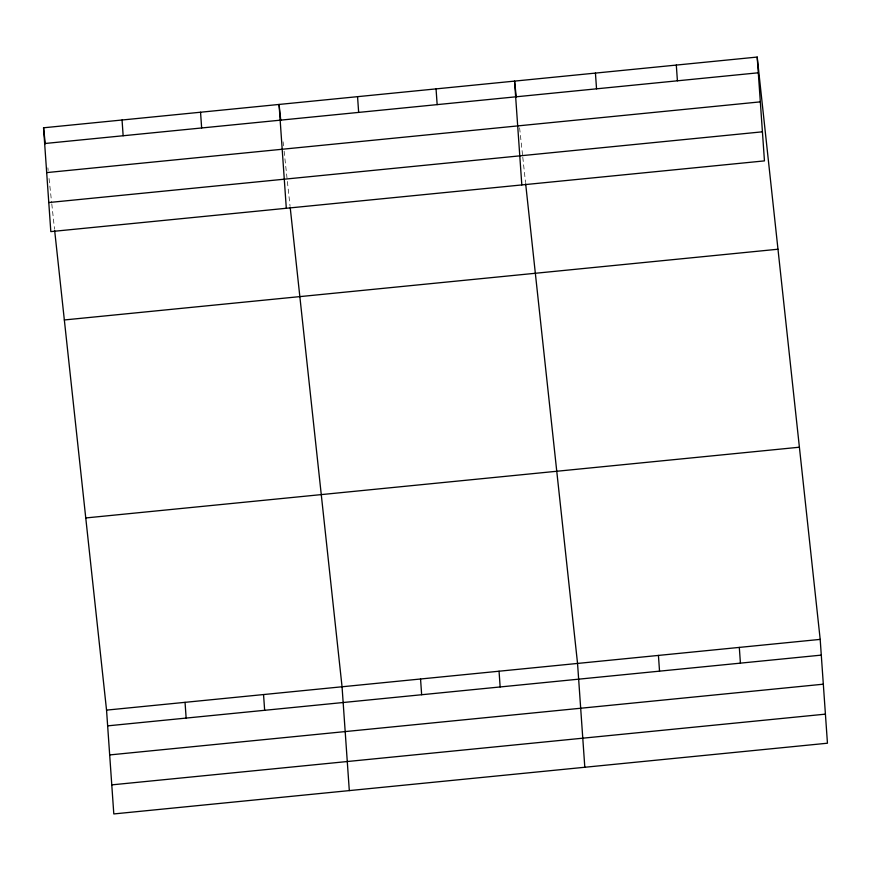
<?xml version="1.0" encoding="UTF-8"?>
<svg xmlns="http://www.w3.org/2000/svg" width="871" height="871" viewBox="0 0 871 871"><rect width="100%" height="100%" fill="white"/><g stroke="black" fill="none" stroke-linecap="round" stroke-linejoin="round"><path stroke-width="0.65" stroke-dasharray="4.36 3.27" d="M519.606 127.819L522.644 155.844M522.785 157.172L525.529 182.529M283.097 141.81L283.532 145.816M284.109 151.151L290.021 205.872M47.883 167.82L48.166 170.498M49.037 178.501L51.639 202.518M51.781 203.858L54.525 229.215"/><path stroke-width="1.31" d="M757.193 57.061L764.455 160.885L50.812 231.61L43.55 127.787L757.193 57.061L820.188 639.39L827.45 743.213L113.807 813.939L106.545 710.115L54.666 230.543M44.65 143.53L758.293 72.794M46.686 172.6L760.329 101.863M48.776 202.54L762.419 131.815M64.334 319.962L777.977 249.226M85.761 517.951L799.404 447.215M106.545 710.115L820.188 639.39M107.645 725.859L821.288 655.123M109.681 754.928L823.324 684.192M111.771 784.869L825.414 714.144M516.285 97.117L514.554 81.112L521.816 184.935M525.67 183.868L577.549 663.441L584.811 767.264M280.789 120.459L279.058 104.444L286.309 208.267M290.174 207.2L342.053 686.773L349.304 790.596M43.55 127.787L45.281 143.802M739.316 647.403L740.415 663.136M676.31 65.075L677.409 80.807M658.432 655.417L659.532 671.16M595.437 73.088L596.537 88.831M499.05 671.214L500.15 686.958M436.055 88.886L437.155 104.629M420.551 678.999L421.651 694.731M357.556 96.67L358.656 112.403M263.543 694.557L264.653 710.29M200.548 112.228L201.647 127.961M185.044 702.342L186.144 718.074M122.049 120.013L123.149 135.745"/></g></svg>
